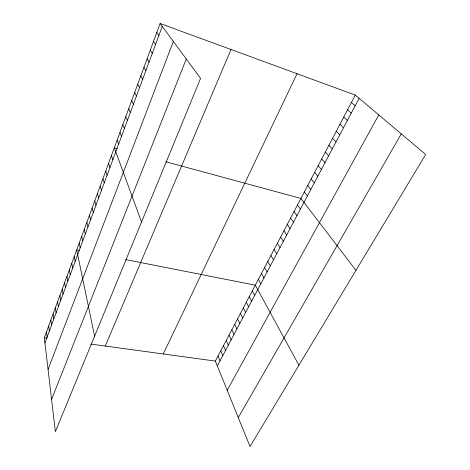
<?xml version="1.0" encoding="UTF-8"?>
<svg xmlns="http://www.w3.org/2000/svg" width="470" height="470" viewBox="0 0 470 470"><rect width="100%" height="100%" fill="white"/><g stroke="black" fill="none" stroke-linecap="round" stroke-linejoin="round"><path stroke-width="0.7" d="M160.111 23.5L200.572 78.396L55.366 431.625L44.333 337.742L160.111 23.5L355.291 95.087L425.667 154.483L250.017 446.5L215.372 361.083L355.291 95.087M44.944 342.93L162.25 26.408M48.057 369.414L173.348 41.46M51.583 399.43L186.273 58.997M105.286 346.061L230.987 49.497M163.26 353.975L297.034 73.72M217.316 365.889L359.121 98.318M227.204 390.259L378.779 114.909M238.278 417.566L401.274 133.897M44.333 337.742L47.141 338.124M90.828 344.087L215.372 361.083M79.371 250.463L76.686 249.934L94.599 336.179M125.531 259.569L255.298 285.173L298.908 365.214M117.148 148.555L114.316 147.786L141.529 222.034M165.839 161.768L300.929 198.428L355.972 270.356M351.401 102.484L355.173 105.773M347.547 109.804L351.26 113.153M343.74 117.048L347.395 120.449M339.969 124.215L343.57 127.67M336.238 131.306L339.781 134.82M332.543 138.333L336.032 141.893M328.888 145.283L332.319 148.89M325.269 152.162L328.647 155.817M321.686 158.972L325.017 162.679M318.137 165.71L321.415 169.464M314.63 172.39L317.855 176.185M311.152 178.994L314.33 182.836M307.709 185.538L310.84 189.422M304.302 192.018L307.386 195.943M297.457 205.037L300.442 209.044M294.014 211.571L296.958 215.618M290.613 218.045L293.503 222.134M156.798 32.495L158.883 35.485M287.24 224.454L290.09 228.579M283.904 230.793L286.706 234.959M153.525 41.378L155.564 44.45M280.602 237.08L283.357 241.275M277.329 243.296L280.044 247.531M150.288 50.149L152.28 53.31M274.092 249.453L276.76 253.724M270.885 255.551L273.511 259.857M147.092 58.821L149.037 62.064M267.706 261.59L270.297 265.932M264.557 267.571L267.107 271.942M143.938 67.392L145.829 70.712M261.443 273.499L263.952 277.899M258.359 279.362L260.827 283.792M140.818 75.858L142.663 79.254M252.273 290.93L254.664 295.418M249.27 296.629L251.626 301.153M137.733 84.224L139.537 87.696M246.304 302.281L248.618 306.828M243.36 307.873L245.64 312.45M134.69 92.496L136.441 96.039M240.44 313.42L242.69 318.02M237.556 318.913L239.765 323.536M131.676 100.668L133.386 104.281M234.689 324.353L236.868 329M231.857 329.746L233.995 334.417M128.698 108.752L130.366 112.43M229.043 335.087L231.152 339.787M226.258 340.38L228.338 345.103M125.76 116.736L127.382 120.485M223.503 345.626L225.541 350.367M220.765 350.826L222.774 355.59M122.846 124.632L124.433 128.445M218.057 355.978L220.036 360.76M119.973 132.44L121.519 136.318M117.13 140.154L118.634 144.096M111.425 155.635L112.853 159.694M108.57 163.39L109.957 167.508M105.744 171.057L107.095 175.234M102.954 178.635L104.264 182.865M100.192 186.132L101.467 190.415M97.46 193.54L98.7 197.876M94.764 200.866L95.968 205.255M92.091 208.11L93.266 212.546M89.453 215.272L90.593 219.76M86.844 222.357L87.949 226.893M84.259 229.366L85.334 233.948M81.71 236.292L82.749 240.922M79.183 243.149L80.194 247.819M74.213 256.644L75.159 261.396M71.769 263.282L72.686 268.07M69.349 269.845L70.236 274.68M66.951 276.342L67.815 281.213M64.584 282.776L65.418 287.681M62.24 289.138L63.05 294.079M59.919 295.43L60.7 300.406M57.622 301.664L58.38 306.675M55.354 307.832L56.083 312.873M53.104 313.937L53.809 319.007M50.877 319.976L51.559 325.081M48.674 325.957L49.332 331.091M46.495 331.879L47.123 337.043"/></g></svg>
